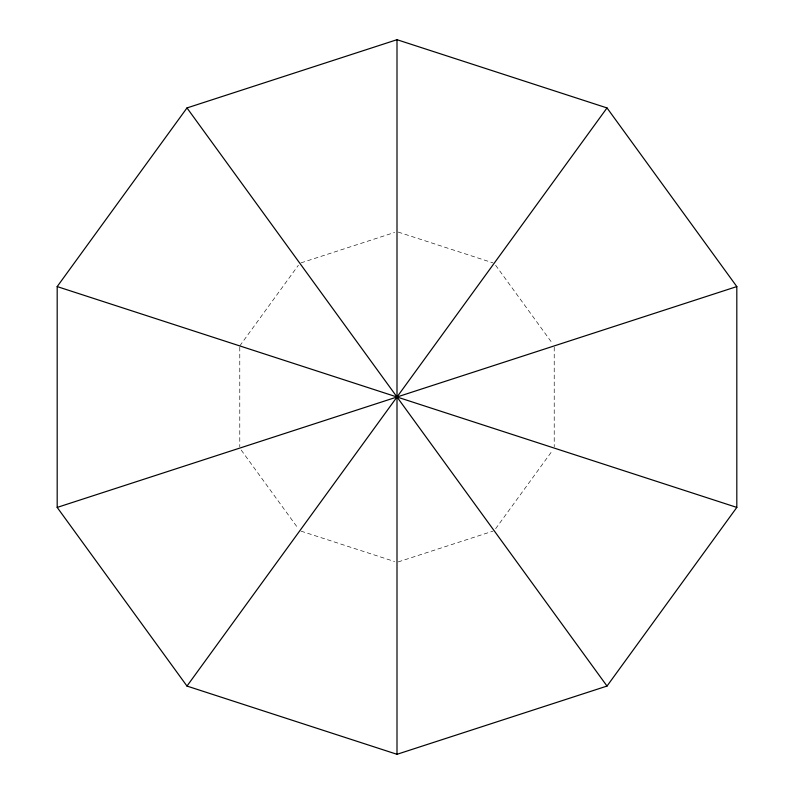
<?xml version="1.0" encoding="UTF-8"?>
<svg xmlns="http://www.w3.org/2000/svg" width="794" height="794" viewBox="0 0 794 794"><rect width="100%" height="100%" fill="white"/><g stroke="black" fill="none" stroke-linecap="round" stroke-linejoin="round"><path stroke-width="0.6" stroke-dasharray="3.97 2.98" d="M239.778 345.916L298.385 265.246M495.615 528.754L552.783 450.079M300.995 262.874L394.658 232.444M398.171 561.934L493.005 531.126M398.171 232.066L493.005 262.874M300.995 531.126L394.658 561.557M495.615 265.246L552.783 343.921M241.217 450.079L298.385 528.754M554.222 347.147L554.222 446.853M239.778 347.147L239.778 446.853"/><path stroke-width="1.19" d="M57.188 286.584L186.987 107.934L397 39.7L607.013 107.934L736.812 286.584L736.812 507.416L607.013 686.066L397 754.3L186.987 686.066L57.188 507.416L57.188 286.584L736.812 507.416M186.987 686.066L607.013 107.934M57.188 507.416L736.812 286.584M186.987 107.934L607.013 686.066M397 39.7L397 754.3"/></g></svg>
